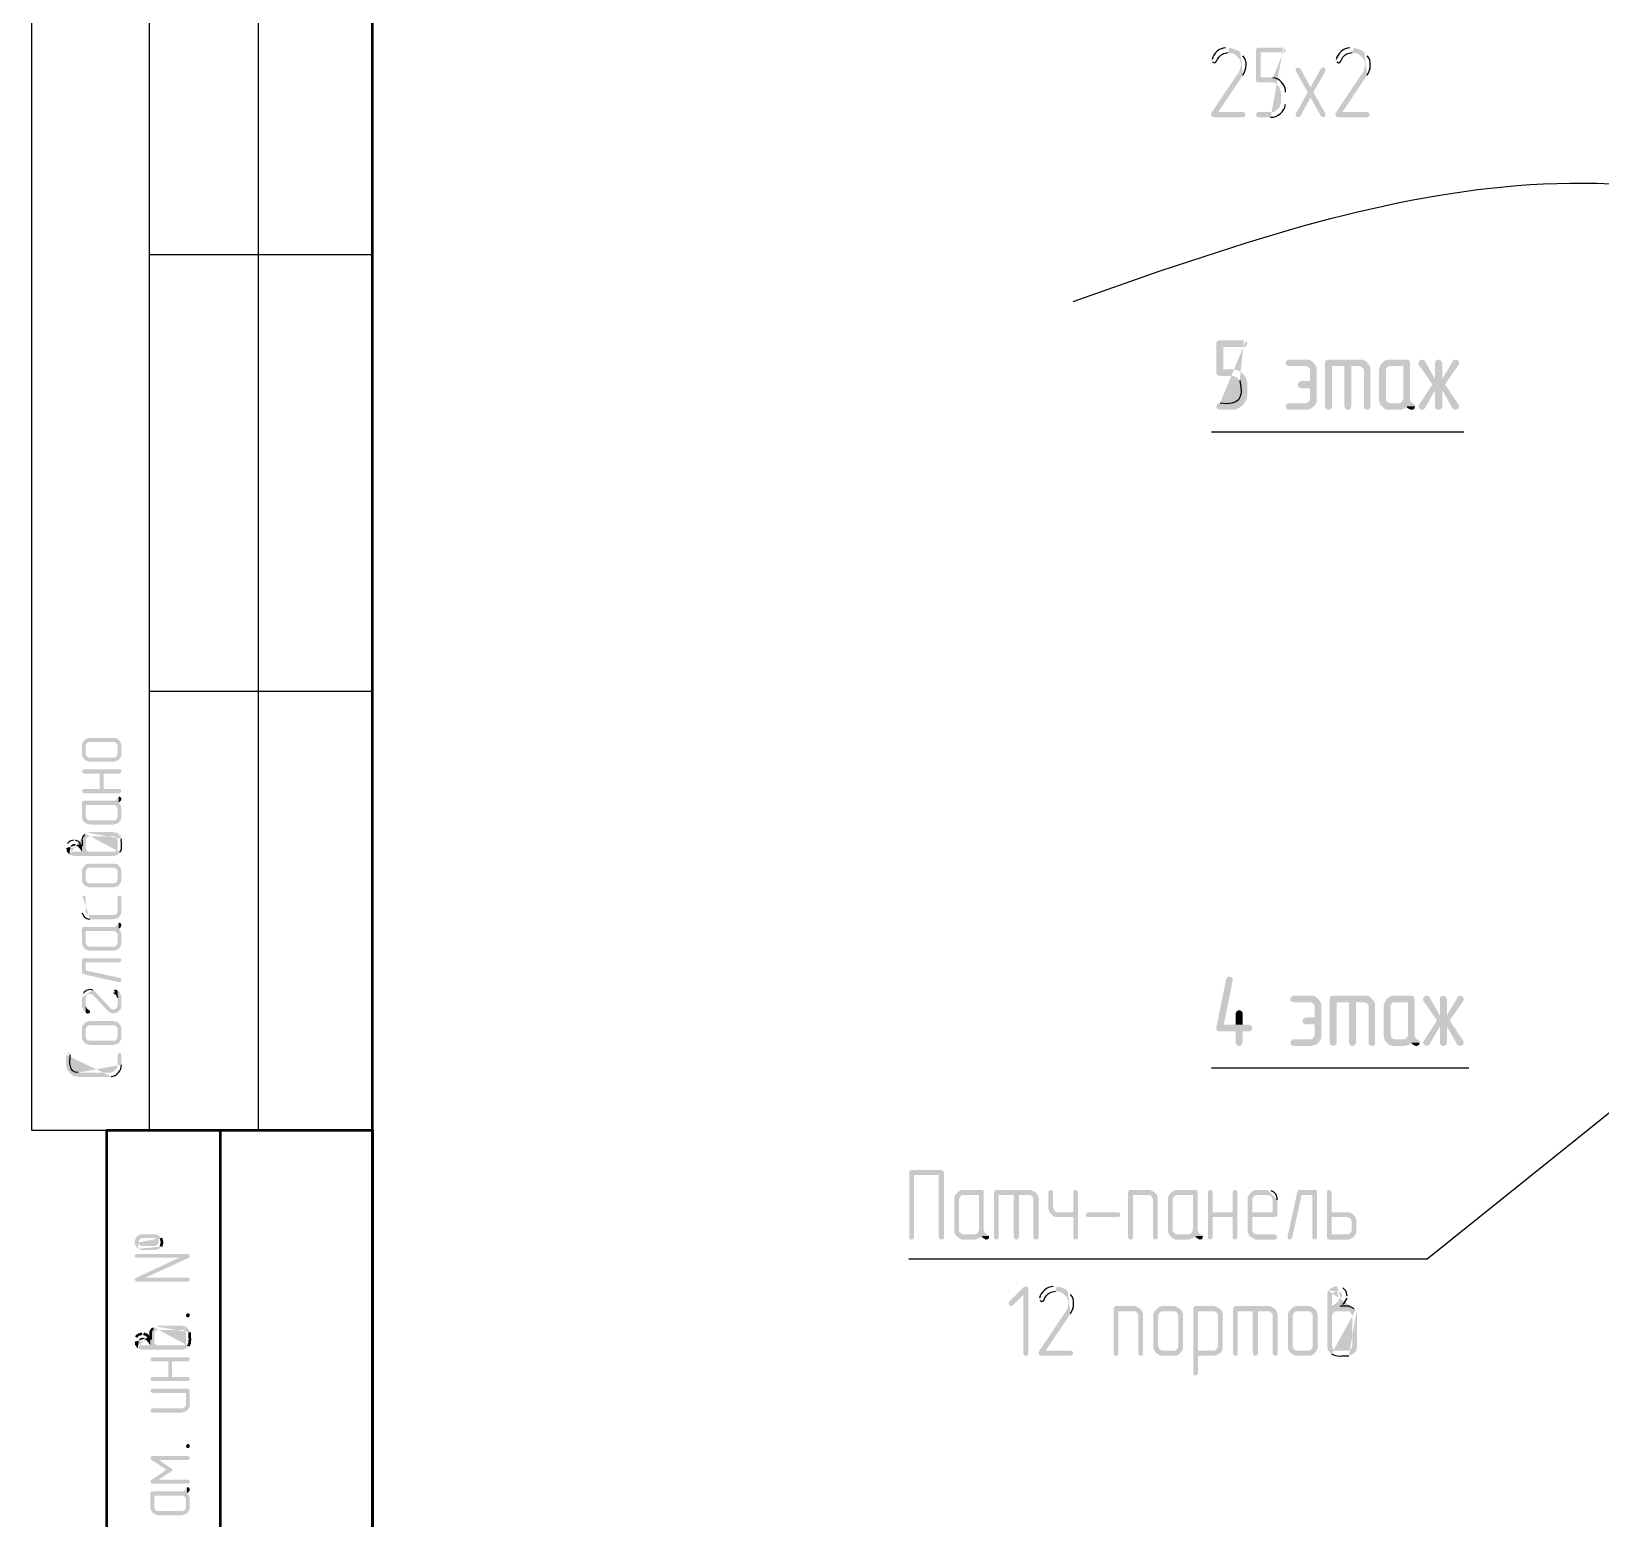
# Model space of a CAD drawing. Header units: millimetres. Extents: x -211 to 10565, y -2293 to 2244.
# Drawn here: x 4308.1 to 4379, y -673.2 to -606 of the extents above; entities that cross this region are included whole.
import ezdxf

# ---------------------------------------------------------------- set-up
doc = ezdxf.new("R2010")
doc.units = ezdxf.units.MM
doc.layers.add('PDF _Геометрия', color=7, linetype='Continuous')
doc.layers.add('PDF _Сплошная заливка', color=7, linetype='Continuous')

msp = doc.modelspace()

# ---------------------------------------------------------------- hatches: boundary and pattern name
at = {"layer": 'PDF _Сплошная заливка', "transparency": 33554559}
h = msp.add_hatch(color=256, dxfattribs=at)
h.paths.add_polyline_path([(4362.717, -606.982), (4362.167, -606.982), (4362.209, -607.003), (4362.294, -607.003), (4362.379, -607.024), (4362.421, -607.045), (4362.506, -607.088), (4362.696, -607.278), (4362.759, -607.532), (4362.696, -607.786), (4362.654, -607.871), (4361.405, -609.733), (4361.405, -609.775), (4361.426, -609.86), (4361.511, -609.902), (4362.865, -609.902), (4362.929, -609.86), (4362.971, -609.796), (4362.929, -609.712), (4362.844, -609.669), (4361.723, -609.669), (4362.844, -607.998)], flags=0)
h.paths.add_polyline_path([(4362.844, -607.13), (4362.781, -607.045)], flags=0)
h = msp.add_hatch(color=256, dxfattribs=at)
h.paths.add_polyline_path([(4362.146, -606.77), (4362.061, -606.77)], flags=0)
h.paths.add_polyline_path([(4361.448, -607.299), (4361.426, -607.342), (4361.469, -607.405)], flags=0)
h.paths.add_polyline_path([(4362.167, -606.982), (4362.717, -606.982), (4362.654, -606.918), (4362.484, -606.834), (4362.23, -606.77)], flags=0)
h = msp.add_hatch(color=256, dxfattribs=at)
h.paths.add_polyline_path([(4364.664, -606.77), (4363.521, -606.77), (4363.458, -606.791), (4363.437, -606.876), (4363.437, -608.251), (4363.458, -608.315), (4363.542, -608.336), (4364.198, -608.336), (4364.283, -608.357), (4364.346, -608.4), (4364.473, -608.527), (4364.516, -608.611), (4364.558, -608.78), (4364.558, -609.225), (4364.516, -609.394), (4364.473, -609.479), (4364.41, -609.542), (4364.346, -609.606), (4364.283, -609.648), (4364.198, -609.669), (4363.521, -609.669), (4363.458, -609.712), (4363.437, -609.796), (4363.458, -609.881), (4363.542, -609.902), (4364.093, -609.902)], flags=0)
h.paths.add_polyline_path([(4364.77, -609.331), (4364.77, -608.78)], flags=0)
h.paths.add_polyline_path([(4364.198, -608.125), (4364.093, -608.103), (4363.648, -608.103), (4363.648, -606.982), (4364.664, -606.982), (4364.749, -606.961), (4364.77, -606.876), (4364.727, -606.791)], flags=0)
h = msp.add_hatch(color=256, dxfattribs=at)
h.paths.add_polyline_path([(4368.325, -606.982), (4367.774, -606.982), (4367.817, -607.003), (4367.901, -607.003), (4367.986, -607.024), (4368.113, -607.088), (4368.177, -607.151), (4368.24, -607.215), (4368.303, -607.278), (4368.367, -607.532), (4368.303, -607.786), (4368.261, -607.871), (4367.013, -609.733), (4367.013, -609.775), (4367.034, -609.86), (4367.118, -609.902), (4368.473, -609.902), (4368.536, -609.86), (4368.579, -609.796), (4368.536, -609.712), (4368.452, -609.669), (4367.33, -609.669), (4368.452, -607.998)], flags=0)
h.paths.add_polyline_path([(4368.452, -607.13), (4368.388, -607.045)], flags=0)
h = msp.add_hatch(color=256, dxfattribs=at)
h.paths.add_polyline_path([(4367.753, -606.77), (4367.669, -606.77)], flags=0)
h.paths.add_polyline_path([(4367.055, -607.299), (4367.034, -607.342), (4367.076, -607.405)], flags=0)
h.paths.add_polyline_path([(4367.774, -606.982), (4368.325, -606.982), (4368.261, -606.918), (4368.092, -606.834), (4368.007, -606.813), (4367.838, -606.77)], flags=0)
for points in [[(4365.341, -607.659), (4365.256, -607.68), (4365.214, -607.765), (4365.235, -607.828), (4365.764, -608.78), (4365.891, -609.013), (4366.357, -609.839), (4366.378, -609.86), (4366.463, -609.902), (4366.547, -609.881), (4366.568, -609.796), (4366.568, -609.733), (4366.018, -608.78), (4365.891, -608.548), (4365.447, -607.722), (4365.426, -607.68)], [(4366.463, -607.659), (4366.399, -607.68), (4366.357, -607.722), (4365.891, -608.548), (4366.018, -608.78), (4366.568, -607.828), (4366.568, -607.765), (4366.547, -607.68)], [(4365.764, -608.78), (4365.235, -609.733), (4365.214, -609.796), (4365.256, -609.881), (4365.341, -609.902), (4365.405, -609.881), (4365.447, -609.839), (4365.891, -609.013)], [(4365.701, -620.842), (4364.875, -620.842), (4364.812, -620.905), (4364.77, -620.99), (4364.77, -621.032), (4364.812, -621.096), (4364.833, -621.117), (4364.939, -621.138), (4365.701, -621.138), (4365.743, -621.159), (4365.807, -621.202), (4365.849, -621.244), (4365.87, -621.329), (4365.87, -621.815), (4365.468, -621.815), (4365.426, -621.836), (4365.362, -621.879), (4365.341, -621.9), (4365.32, -621.963), (4365.32, -622.006), (4365.362, -622.09), (4365.383, -622.112), (4365.468, -622.133), (4365.87, -622.133), (4365.87, -622.619), (4365.849, -622.683), (4365.807, -622.746), (4365.785, -622.768), (4365.701, -622.81), (4364.875, -622.81), (4364.812, -622.852), (4364.812, -622.873), (4364.77, -622.958), (4364.77, -622.979), (4364.812, -623.064), (4364.833, -623.085), (4364.939, -623.106), (4365.722, -623.106), (4365.891, -623.064), (4365.955, -623.021), (4366.039, -622.958), (4366.06, -622.958), (4366.103, -622.873), (4366.145, -622.81), (4366.166, -622.725), (4366.166, -621.202), (4366.124, -621.117), (4366.039, -620.99), (4366.018, -620.969), (4365.934, -620.905), (4365.87, -620.863), (4365.785, -620.842)], [(4368.113, -620.842), (4366.695, -620.842), (4366.611, -620.863), (4366.568, -620.905), (4366.547, -620.99), (4366.547, -622.958), (4366.611, -623.085), (4366.632, -623.085), (4366.716, -623.106), (4366.738, -623.106), (4366.822, -623.064), (4366.843, -623.043), (4366.865, -622.958), (4366.865, -621.138), (4368.113, -621.138), (4368.557, -621.117), (4368.515, -621.054), (4368.452, -620.99), (4368.452, -620.969), (4368.367, -620.905), (4368.303, -620.863), (4368.219, -620.842)], [(4367.732, -621.138), (4367.415, -621.138), (4367.415, -622.958), (4367.478, -623.085), (4367.499, -623.085), (4367.584, -623.106), (4367.605, -623.106), (4367.69, -623.064), (4367.711, -623.043), (4367.732, -622.958)], [(4368.557, -621.117), (4368.113, -621.138), (4368.177, -621.159), (4368.24, -621.202), (4368.282, -621.244), (4368.303, -621.329), (4368.303, -623), (4368.346, -623.085), (4368.367, -623.085), (4368.452, -623.106), (4368.494, -623.106), (4368.557, -623.064), (4368.579, -623.043), (4368.6, -622.958), (4368.6, -621.202)], [(4369.065, -621.075), (4369.023, -621.159), (4368.981, -621.329), (4368.981, -622.662), (4369.023, -622.831), (4369.065, -622.894), (4369.129, -622.958), (4369.15, -622.979), (4369.213, -623.043), (4369.298, -623.085), (4369.383, -623.106), (4369.933, -623.106), (4370.102, -623.064), (4370.166, -623.021), (4370.229, -622.958), (4370.61, -622.958), (4370.61, -622.937), (4370.568, -622.852), (4370.504, -622.81), (4369.467, -622.81), (4369.425, -622.789), (4369.34, -622.746), (4369.319, -622.704), (4369.298, -622.619), (4369.298, -621.265), (4369.34, -621.202), (4369.383, -621.159), (4369.467, -621.138), (4370.081, -621.138)], [(4370.229, -620.842), (4369.425, -620.842), (4369.34, -620.863), (4369.256, -620.884), (4369.192, -620.927), (4369.129, -620.99), (4369.108, -620.99), (4369.065, -621.075), (4370.081, -621.138), (4370.081, -622.619), (4370.06, -622.683), (4370.017, -622.746), (4369.996, -622.768), (4369.912, -622.81), (4369.467, -622.81), (4370.504, -622.81), (4370.483, -622.81), (4370.42, -622.746), (4370.398, -622.704), (4370.377, -622.619), (4370.377, -620.99), (4370.356, -620.905), (4370.314, -620.863)], [(4370.927, -620.842), (4370.885, -620.842), (4370.8, -620.905), (4370.758, -620.99), (4370.758, -621.032), (4370.779, -621.075), (4371.393, -621.963), (4371.837, -621.731), (4371.52, -621.731), (4371.054, -620.905), (4371.012, -620.863)], [(4372.43, -620.842), (4372.345, -620.863), (4372.324, -620.905), (4371.837, -621.731), (4371.393, -621.963), (4370.8, -622.873), (4370.758, -622.937), (4370.779, -622.979), (4370.822, -623.064), (4370.843, -623.085), (4370.927, -623.106), (4370.991, -623.085), (4371.054, -623.043), (4371.52, -622.217), (4371.837, -622.217), (4371.964, -621.963), (4372.578, -621.075), (4372.599, -620.99), (4372.599, -620.948), (4372.536, -620.884), (4372.514, -620.863)], [(4371.668, -620.842), (4371.647, -620.842), (4371.562, -620.884), (4371.541, -620.905), (4371.52, -620.99), (4371.52, -621.731), (4371.837, -621.731), (4371.837, -620.99), (4371.816, -620.948), (4371.774, -620.884), (4371.753, -620.863)], [(4371.964, -621.963), (4371.837, -622.217), (4372.303, -623.043), (4372.366, -623.085), (4372.43, -623.106), (4372.472, -623.106), (4372.536, -623.064), (4372.578, -623.043), (4372.599, -622.958), (4372.599, -622.916), (4372.578, -622.873)], [(4371.837, -622.217), (4371.52, -622.217), (4371.52, -623), (4371.583, -623.085), (4371.668, -623.106), (4371.71, -623.106), (4371.795, -623.064), (4371.816, -623.043), (4371.837, -622.958)], [(4370.61, -622.958), (4370.229, -622.958), (4370.229, -622.979), (4370.293, -623.043), (4370.42, -623.106), (4370.504, -623.106), (4370.568, -623.064), (4370.589, -623.043)], [(4310.43, -638.278), (4310.43, -638.701), (4310.451, -638.765), (4310.536, -638.892), (4310.599, -638.934), (4310.599, -638.278), (4310.62, -638.215), (4310.662, -638.151), (4310.726, -638.109), (4311.911, -638.109), (4311.974, -638.151), (4312.017, -638.215), (4312.038, -638.278), (4312.038, -638.638), (4312.059, -638.934), (4312.101, -638.892), (4312.144, -638.828), (4312.186, -638.765), (4312.207, -638.701), (4312.207, -638.215), (4312.186, -638.151), (4312.144, -638.088), (4312.101, -638.024), (4312.059, -637.982), (4311.996, -637.94), (4311.932, -637.94), (4311.847, -637.918), (4310.789, -637.918), (4310.705, -637.94), (4310.641, -637.94), (4310.578, -637.982), (4310.536, -638.024), (4310.493, -638.088), (4310.451, -638.13), (4310.43, -638.215)], [(4310.599, -638.934), (4310.641, -638.955), (4310.726, -638.976), (4310.789, -638.998), (4311.847, -638.998), (4311.911, -638.976), (4311.996, -638.955), (4312.059, -638.934), (4312.038, -638.638), (4312.017, -638.701), (4311.974, -638.765), (4311.911, -638.807), (4310.726, -638.807), (4310.662, -638.765), (4310.62, -638.701), (4310.599, -638.638), (4310.599, -638.278)], [(4310.43, -639.421), (4310.451, -639.484), (4310.514, -639.527), (4311.234, -639.527), (4311.234, -640.225), (4311.403, -639.527), (4312.123, -639.527), (4312.186, -639.484), (4312.207, -639.421), (4312.186, -639.357), (4312.123, -639.336), (4310.514, -639.336), (4310.451, -639.378)], [(4310.43, -640.31), (4310.451, -640.373), (4310.514, -640.415), (4312.123, -640.415), (4312.186, -640.373), (4312.207, -640.31), (4312.186, -640.246), (4312.123, -640.225), (4311.403, -640.225), (4311.403, -639.527), (4311.234, -640.225), (4310.514, -640.225), (4310.451, -640.267)], [(4310.43, -640.839), (4310.43, -641.537), (4310.451, -641.6), (4310.536, -641.727), (4310.599, -641.77), (4310.599, -640.944), (4311.911, -640.944), (4311.974, -640.987), (4312.017, -641.05), (4312.038, -641.114), (4312.038, -641.473), (4312.038, -640.627), (4312.017, -640.669), (4311.953, -640.733), (4311.911, -640.754), (4310.493, -640.754), (4310.451, -640.775)], [(4310.599, -641.77), (4310.641, -641.791), (4310.726, -641.812), (4310.789, -641.833), (4311.847, -641.833), (4311.911, -641.812), (4311.996, -641.791), (4312.059, -641.77), (4312.101, -641.727), (4312.144, -641.664), (4312.186, -641.6), (4312.207, -641.537), (4312.207, -641.029), (4312.165, -640.966), (4312.144, -640.902), (4312.08, -640.839), (4312.08, -640.585), (4312.038, -640.627), (4312.038, -641.473), (4312.017, -641.537), (4311.974, -641.6), (4311.911, -641.643), (4310.726, -641.643), (4310.662, -641.6), (4310.62, -641.537), (4310.599, -641.473), (4310.599, -640.944)], [(4312.08, -640.585), (4312.08, -640.839), (4312.123, -640.817), (4312.165, -640.775), (4312.186, -640.754), (4312.207, -640.69), (4312.207, -640.669), (4312.186, -640.606), (4312.123, -640.563)], [(4310.43, -643.949), (4310.43, -644.372), (4310.451, -644.436), (4310.536, -644.563), (4310.599, -644.605), (4310.599, -643.949), (4310.62, -643.886), (4310.662, -643.822), (4310.726, -643.78), (4311.911, -643.78), (4311.974, -643.822), (4312.017, -643.886), (4312.038, -643.949), (4312.038, -644.309), (4312.059, -644.605), (4312.101, -644.563), (4312.144, -644.499), (4312.186, -644.436), (4312.207, -644.372), (4312.207, -643.886), (4312.186, -643.822), (4312.144, -643.759), (4312.101, -643.695), (4312.059, -643.653), (4311.996, -643.611), (4311.932, -643.611), (4311.847, -643.589), (4310.789, -643.589), (4310.705, -643.611), (4310.641, -643.611), (4310.578, -643.653), (4310.536, -643.695), (4310.493, -643.759), (4310.451, -643.801), (4310.43, -643.886)], [(4310.599, -644.605), (4310.641, -644.626), (4310.726, -644.647), (4310.789, -644.669), (4311.847, -644.669), (4311.911, -644.647), (4311.996, -644.626), (4312.059, -644.605), (4312.038, -644.309), (4312.017, -644.372), (4311.974, -644.436), (4311.911, -644.478), (4310.726, -644.478), (4310.662, -644.436), (4310.62, -644.372), (4310.599, -644.309), (4310.599, -643.949)], [(4310.43, -646.531), (4310.43, -647.229), (4310.451, -647.292), (4310.536, -647.419), (4310.599, -647.462), (4310.599, -646.636), (4311.911, -646.636), (4311.974, -646.679), (4312.017, -646.742), (4312.038, -646.806), (4312.038, -647.166), (4312.038, -646.319), (4312.017, -646.361), (4311.953, -646.425), (4311.911, -646.446), (4310.493, -646.446), (4310.451, -646.467)], [(4310.599, -647.462), (4310.641, -647.483), (4310.726, -647.504), (4310.789, -647.525), (4311.847, -647.525), (4311.911, -647.504), (4311.996, -647.483), (4312.059, -647.462), (4312.101, -647.419), (4312.144, -647.356), (4312.186, -647.292), (4312.207, -647.229), (4312.207, -646.721), (4312.165, -646.658), (4312.144, -646.594), (4312.08, -646.531), (4312.08, -646.277), (4312.038, -646.319), (4312.038, -647.166), (4312.017, -647.229), (4311.974, -647.292), (4311.911, -647.335), (4310.726, -647.335), (4310.662, -647.292), (4310.62, -647.229), (4310.599, -647.166), (4310.599, -646.636)], [(4312.08, -646.277), (4312.08, -646.531), (4312.123, -646.51), (4312.165, -646.467), (4312.186, -646.446), (4312.207, -646.383), (4312.207, -646.361), (4312.186, -646.298), (4312.123, -646.256)], [(4310.43, -647.948), (4310.43, -648.499), (4310.451, -648.541), (4310.493, -648.583), (4312.101, -648.943), (4312.123, -648.943), (4312.186, -648.901), (4312.207, -648.837), (4312.186, -648.795), (4312.144, -648.753), (4310.599, -648.414), (4310.599, -648.054), (4310.514, -647.864), (4310.493, -647.864), (4310.451, -647.885)], [(4310.514, -647.864), (4310.599, -648.054), (4312.123, -648.054), (4312.186, -648.012), (4312.207, -647.948), (4312.186, -647.885), (4312.123, -647.864)], [(4362.23, -648.689), (4362.146, -648.71), (4362.125, -648.731), (4362.082, -648.816), (4361.638, -650.996), (4361.638, -651.059), (4361.68, -651.123), (4361.723, -651.144), (4361.807, -651.165), (4362.506, -651.165), (4362.506, -651.673), (4362.527, -651.715), (4362.569, -651.8), (4362.59, -651.8), (4362.675, -651.821), (4362.696, -651.821), (4362.781, -651.778), (4362.802, -651.757), (4362.823, -651.673), (4362.823, -651.165), (4363.14, -651.165), (4363.225, -651.123), (4363.246, -651.101), (4363.267, -651.017), (4363.267, -650.996), (4363.225, -650.911), (4363.183, -650.89), (4363.098, -650.869), (4361.977, -650.869), (4362.379, -648.858), (4362.379, -648.795), (4362.336, -648.731), (4362.315, -648.71)], [(4310.599, -650.318), (4310.662, -650.361), (4310.705, -650.361), (4310.768, -650.34), (4310.789, -650.276), (4310.789, -650.234), (4310.726, -650.191), (4310.684, -650.17), (4310.641, -650.107), (4310.62, -650.064), (4310.599, -650.001), (4310.599, -649.641)], [(4365.912, -649.557), (4365.087, -649.557), (4365.024, -649.62), (4364.981, -649.705), (4364.981, -649.747), (4365.024, -649.811), (4365.045, -649.832), (4365.151, -649.853), (4365.912, -649.853), (4365.955, -649.874), (4366.018, -649.916), (4366.06, -649.959), (4366.082, -650.043), (4366.082, -650.53), (4365.68, -650.53), (4365.637, -650.551), (4365.574, -650.593), (4365.553, -650.615), (4365.531, -650.678), (4365.531, -650.72), (4365.574, -650.805), (4365.595, -650.826), (4365.68, -650.847), (4366.082, -650.847), (4366.082, -651.334), (4366.06, -651.398), (4366.018, -651.461), (4365.997, -651.482), (4365.912, -651.525), (4365.087, -651.525), (4365.024, -651.567), (4365.024, -651.588), (4364.981, -651.673), (4364.981, -651.694), (4365.024, -651.778), (4365.045, -651.8), (4365.151, -651.821), (4365.934, -651.821), (4366.018, -651.8), (4366.103, -651.778), (4366.166, -651.736), (4366.251, -651.673), (4366.272, -651.673), (4366.314, -651.588), (4366.357, -651.525), (4366.378, -651.44), (4366.378, -649.916), (4366.336, -649.832), (4366.251, -649.705), (4366.23, -649.684), (4366.145, -649.62), (4366.082, -649.578), (4365.997, -649.557)], [(4368.325, -649.557), (4366.907, -649.557), (4366.822, -649.578), (4366.78, -649.62), (4366.759, -649.705), (4366.759, -651.673), (4366.822, -651.8), (4366.843, -651.8), (4366.928, -651.821), (4366.949, -651.821), (4367.034, -651.778), (4367.055, -651.757), (4367.076, -651.673), (4367.076, -649.853), (4368.325, -649.853), (4368.769, -649.832), (4368.727, -649.768), (4368.663, -649.705), (4368.663, -649.684), (4368.579, -649.62), (4368.515, -649.578), (4368.43, -649.557)], [(4370.441, -649.557), (4369.637, -649.557), (4369.552, -649.578), (4369.467, -649.599), (4369.404, -649.641), (4369.34, -649.705), (4369.319, -649.705), (4369.277, -649.789), (4370.293, -649.853), (4370.293, -651.334), (4370.271, -651.398), (4370.229, -651.461), (4370.208, -651.482), (4370.123, -651.525), (4369.679, -651.525), (4370.716, -651.525), (4370.695, -651.525), (4370.631, -651.461), (4370.61, -651.419), (4370.589, -651.334), (4370.589, -649.705), (4370.568, -649.62), (4370.525, -649.578)], [(4371.139, -649.557), (4371.097, -649.557), (4371.012, -649.62), (4370.97, -649.705), (4370.97, -649.747), (4370.991, -649.789), (4371.605, -650.678), (4372.049, -650.445), (4371.731, -650.445), (4371.266, -649.62), (4371.224, -649.578)], [(4372.641, -649.557), (4372.557, -649.578), (4372.536, -649.62), (4372.049, -650.445), (4371.605, -650.678), (4371.012, -651.588), (4370.97, -651.652), (4371.033, -651.778), (4371.054, -651.8), (4371.139, -651.821), (4371.202, -651.8), (4371.266, -651.757), (4371.731, -650.932), (4372.049, -650.932), (4372.176, -650.678), (4372.789, -649.789), (4372.811, -649.705), (4372.811, -649.662), (4372.726, -649.578)], [(4371.88, -649.557), (4371.858, -649.557), (4371.774, -649.599), (4371.753, -649.62), (4371.731, -649.705), (4371.731, -650.445), (4372.049, -650.445), (4372.049, -649.705), (4372.028, -649.662), (4371.985, -649.599), (4371.964, -649.578)], [(4362.675, -650.213), (4362.632, -650.213), (4362.569, -650.255), (4362.548, -650.276), (4362.506, -650.361), (4362.506, -650.869), (4361.977, -650.869), (4362.823, -650.869), (4362.823, -650.318), (4362.781, -650.255), (4362.759, -650.234)], [(4367.944, -649.853), (4367.626, -649.853), (4367.626, -651.673), (4367.648, -651.715), (4367.69, -651.8), (4367.711, -651.8), (4367.796, -651.821), (4367.817, -651.821), (4367.901, -651.778), (4367.923, -651.757), (4367.944, -651.673)], [(4368.769, -649.832), (4368.325, -649.853), (4368.388, -649.874), (4368.452, -649.916), (4368.494, -649.959), (4368.515, -650.043), (4368.515, -651.715), (4368.557, -651.8), (4368.579, -651.8), (4368.663, -651.821), (4368.706, -651.821), (4368.769, -651.778), (4368.79, -651.757), (4368.811, -651.673), (4368.811, -649.916)], [(4369.277, -649.789), (4369.235, -649.874), (4369.192, -650.043), (4369.192, -651.376), (4369.213, -651.461), (4369.235, -651.546), (4369.277, -651.609), (4369.34, -651.673), (4369.362, -651.694), (4369.425, -651.757), (4369.51, -651.8), (4369.594, -651.821), (4370.144, -651.821), (4370.314, -651.778), (4370.377, -651.736), (4370.441, -651.673), (4370.822, -651.673), (4370.822, -651.652), (4370.779, -651.567), (4370.716, -651.525), (4369.679, -651.525), (4369.637, -651.503), (4369.552, -651.461), (4369.531, -651.419), (4369.51, -651.334), (4369.51, -649.98), (4369.552, -649.916), (4369.594, -649.874), (4369.679, -649.853), (4370.293, -649.853)], [(4310.43, -651.059), (4310.43, -651.482), (4310.451, -651.546), (4310.536, -651.673), (4310.599, -651.715), (4310.599, -651.059), (4310.62, -650.996), (4310.662, -650.932), (4310.726, -650.89), (4311.911, -650.89), (4311.974, -650.932), (4312.017, -650.996), (4312.038, -651.059), (4312.038, -651.419), (4312.059, -651.715), (4312.101, -651.673), (4312.144, -651.609), (4312.186, -651.546), (4312.207, -651.482), (4312.207, -650.996), (4312.186, -650.932), (4312.144, -650.869), (4312.101, -650.805), (4312.059, -650.763), (4311.996, -650.72), (4311.932, -650.72), (4311.847, -650.699), (4310.789, -650.699), (4310.705, -650.72), (4310.641, -650.72), (4310.578, -650.763), (4310.536, -650.805), (4310.493, -650.869), (4310.451, -650.911), (4310.43, -650.996)], [(4310.599, -651.715), (4310.641, -651.736), (4310.726, -651.757), (4310.789, -651.778), (4311.847, -651.778), (4311.911, -651.757), (4311.996, -651.736), (4312.059, -651.715), (4312.038, -651.419), (4312.017, -651.482), (4311.974, -651.546), (4311.911, -651.588), (4310.726, -651.588), (4310.662, -651.546), (4310.62, -651.482), (4310.599, -651.419), (4310.599, -651.059)], [(4372.049, -650.932), (4371.731, -650.932), (4371.731, -651.715), (4371.795, -651.8), (4371.88, -651.821), (4371.922, -651.821), (4372.007, -651.778), (4372.028, -651.757), (4372.049, -651.673)], [(4372.176, -650.678), (4372.049, -650.932), (4372.514, -651.757), (4372.578, -651.8), (4372.641, -651.821), (4372.684, -651.821), (4372.747, -651.778), (4372.789, -651.757), (4372.811, -651.673), (4372.811, -651.63), (4372.789, -651.588)], [(4370.822, -651.673), (4370.441, -651.673), (4370.441, -651.694), (4370.504, -651.757), (4370.631, -651.821), (4370.716, -651.821), (4370.779, -651.778), (4370.8, -651.757)], [(4349.238, -657.428), (4347.863, -657.428), (4347.799, -657.449), (4347.778, -657.534), (4347.778, -660.454), (4347.799, -660.539), (4347.884, -660.56), (4347.968, -660.539), (4347.989, -660.454), (4347.989, -657.64), (4349.111, -657.64), (4349.344, -657.534), (4349.344, -657.513), (4349.301, -657.449)], [(4349.344, -657.534), (4349.111, -657.64), (4349.111, -660.454), (4349.153, -660.539), (4349.238, -660.56), (4349.301, -660.539), (4349.323, -660.539), (4349.344, -660.454)], [(4349.873, -658.529), (4349.83, -658.592), (4349.809, -658.677), (4349.809, -660.2), (4349.83, -660.285), (4349.873, -660.37), (4349.936, -660.433), (4350.063, -660.518), (4350.148, -660.56), (4350.719, -660.56), (4350.888, -660.518), (4350.973, -660.475), (4351.037, -660.412), (4351.375, -660.391), (4351.29, -660.348), (4350.254, -660.327), (4350.169, -660.327), (4350.084, -660.264), (4350.042, -660.2), (4350.021, -660.116), (4350.021, -658.761), (4350.042, -658.677), (4350.084, -658.613), (4350.169, -658.55), (4350.931, -658.55)], [(4351.037, -658.317), (4350.148, -658.317), (4350.063, -658.359), (4350, -658.402), (4349.936, -658.465), (4349.873, -658.529), (4350.931, -658.55), (4350.931, -660.116), (4350.91, -660.2), (4350.867, -660.264), (4350.783, -660.327), (4350.254, -660.327), (4351.29, -660.348), (4351.185, -660.243), (4351.164, -660.2), (4351.142, -660.116), (4351.142, -658.402), (4351.121, -658.338)], [(4353.174, -658.317), (4351.693, -658.317), (4351.629, -658.359), (4351.608, -658.423), (4351.608, -660.454), (4351.629, -660.539), (4351.714, -660.56), (4351.798, -660.539), (4351.82, -660.454), (4351.82, -658.55), (4353.174, -658.55), (4353.555, -658.507), (4353.491, -658.444), (4353.428, -658.402), (4353.258, -658.317)], [(4352.729, -658.55), (4352.497, -658.55), (4352.497, -660.454), (4352.539, -660.539), (4352.602, -660.56), (4352.687, -660.539), (4352.729, -660.454)], [(4353.555, -658.507), (4353.174, -658.55), (4353.258, -658.55), (4353.322, -658.613), (4353.385, -658.677), (4353.385, -660.454), (4353.428, -660.539), (4353.512, -660.56), (4353.576, -660.539), (4353.597, -660.539), (4353.618, -660.454), (4353.618, -658.677), (4353.576, -658.592)], [(4354.168, -658.317), (4354.084, -658.359), (4354.063, -658.423), (4354.063, -659.185), (4354.084, -659.269), (4354.126, -659.354), (4354.507, -659.333), (4354.422, -659.312), (4354.338, -659.269), (4354.295, -659.185), (4354.274, -659.1), (4354.274, -658.423), (4354.232, -658.338)], [(4355.29, -658.317), (4355.205, -658.359), (4355.184, -658.423), (4355.184, -659.333), (4354.507, -659.333), (4354.126, -659.354), (4354.253, -659.481), (4354.316, -659.523), (4354.401, -659.544), (4355.184, -659.544), (4355.184, -660.454), (4355.205, -660.539), (4355.29, -660.56), (4355.374, -660.539), (4355.396, -660.454), (4355.396, -658.423), (4355.353, -658.338)], [(4358.549, -658.317), (4357.744, -658.317), (4357.681, -658.359), (4357.66, -658.423), (4357.66, -660.454), (4357.681, -660.539), (4357.766, -660.56), (4357.85, -660.539), (4357.871, -660.454), (4357.871, -658.55), (4358.549, -658.55), (4358.929, -658.507), (4358.866, -658.444), (4358.802, -658.402), (4358.718, -658.359), (4358.633, -658.317)], [(4358.929, -658.507), (4358.549, -658.55), (4358.633, -658.55), (4358.718, -658.613), (4358.76, -658.677), (4358.781, -658.761), (4358.781, -660.454), (4358.802, -660.539), (4358.887, -660.56), (4358.972, -660.539), (4358.993, -660.454), (4358.993, -658.677), (4358.972, -658.592)], [(4359.522, -658.529), (4359.48, -658.592), (4359.458, -658.677), (4359.458, -660.2), (4359.48, -660.285), (4359.522, -660.37), (4359.585, -660.433), (4359.649, -660.475), (4359.712, -660.518), (4359.797, -660.56), (4360.368, -660.56), (4360.538, -660.518), (4360.622, -660.475), (4360.686, -660.412), (4361.024, -660.391), (4360.94, -660.348), (4359.903, -660.327), (4359.818, -660.327), (4359.734, -660.264), (4359.691, -660.2), (4359.67, -660.116), (4359.67, -658.761), (4359.691, -658.677), (4359.734, -658.613), (4359.818, -658.55), (4360.58, -658.55)], [(4360.686, -658.317), (4359.797, -658.317), (4359.712, -658.359), (4359.649, -658.402), (4359.585, -658.465), (4359.522, -658.529), (4360.58, -658.55), (4360.58, -660.116), (4360.559, -660.2), (4360.516, -660.264), (4360.432, -660.327), (4359.903, -660.327), (4360.94, -660.348), (4360.834, -660.243), (4360.813, -660.2), (4360.792, -660.116), (4360.792, -658.402), (4360.77, -658.338)], [(4361.363, -658.317), (4361.278, -658.359), (4361.257, -658.423), (4361.257, -660.454), (4361.278, -660.539), (4361.363, -660.56), (4361.448, -660.539), (4361.469, -660.454), (4361.469, -659.544), (4362.379, -659.544), (4361.469, -659.333), (4361.469, -658.423), (4361.426, -658.338)], [(4362.484, -658.317), (4362.4, -658.359), (4362.379, -658.423), (4362.379, -659.333), (4361.469, -659.333), (4362.379, -659.544), (4362.379, -660.454), (4362.4, -660.539), (4362.484, -660.56), (4362.569, -660.539), (4362.59, -660.454), (4362.59, -658.423), (4362.548, -658.338)], [(4363.119, -658.529), (4363.077, -658.592), (4363.056, -658.677), (4363.056, -660.2), (4363.077, -660.285), (4363.119, -660.37), (4363.183, -660.433), (4363.246, -660.475), (4363.331, -660.518), (4363.394, -660.56), (4364.283, -660.56), (4364.368, -660.518), (4364.389, -660.454), (4364.346, -660.37), (4364.283, -660.327), (4363.415, -660.327), (4363.331, -660.264), (4363.288, -660.2), (4363.267, -660.116), (4363.267, -659.544), (4364.304, -659.544), (4364.368, -659.523), (4364.389, -659.439), (4363.267, -659.333), (4363.267, -658.761), (4363.288, -658.677), (4363.331, -658.613), (4363.415, -658.55), (4363.944, -658.55)], [(4366.082, -658.317), (4365.405, -658.317), (4365.341, -658.338), (4365.299, -658.402), (4364.854, -660.433), (4364.854, -660.454), (4364.875, -660.539), (4364.96, -660.56), (4365.024, -660.539), (4365.066, -660.475), (4365.489, -658.55), (4365.976, -658.55), (4366.187, -658.423), (4366.187, -658.402), (4366.166, -658.338)], [(4366.187, -658.423), (4365.976, -658.55), (4365.976, -660.454), (4365.997, -660.539), (4366.082, -660.56), (4366.166, -660.539), (4366.187, -660.454)], [(4366.738, -658.317), (4366.653, -658.359), (4366.632, -658.423), (4366.632, -660.475), (4366.653, -660.539), (4366.738, -660.56), (4367.605, -660.56), (4367.69, -660.518), (4367.774, -660.497), (4367.901, -660.37), (4366.843, -660.327), (4366.843, -659.544), (4367.521, -659.544), (4367.901, -659.523), (4367.774, -659.396), (4367.69, -659.354), (4367.605, -659.333), (4366.843, -659.333), (4366.843, -658.423), (4366.801, -658.338)], [(4357.194, -659.544), (4355.861, -659.544), (4355.777, -659.523), (4355.734, -659.439), (4355.777, -659.375), (4355.84, -659.333), (4357.194, -659.333), (4357.279, -659.354), (4357.3, -659.439), (4357.279, -659.523)], [(4367.901, -659.523), (4367.521, -659.544), (4367.605, -659.566), (4367.69, -659.608), (4367.732, -659.692), (4367.753, -659.777), (4367.753, -660.116), (4367.732, -660.2), (4367.69, -660.264), (4367.605, -660.327), (4366.843, -660.327), (4367.901, -660.37), (4367.944, -660.285), (4367.965, -660.2), (4367.965, -659.692), (4367.944, -659.608)], [(4312.8, -660.687), (4312.821, -660.729), (4312.821, -660.793), (4312.863, -660.856), (4312.905, -660.92), (4312.905, -660.941), (4312.948, -660.983), (4312.99, -660.687), (4312.99, -660.624), (4313.032, -660.56), (4313.096, -660.518), (4313.159, -660.497), (4313.71, -660.497), (4313.773, -660.518), (4313.837, -660.56), (4313.879, -660.687), (4313.9, -660.391), (4313.837, -660.348), (4313.773, -660.327), (4313.075, -660.327), (4313.011, -660.348), (4312.948, -660.391), (4312.905, -660.433), (4312.863, -660.475), (4312.821, -660.602)], [(4351.375, -660.391), (4351.037, -660.412), (4351.058, -660.454), (4351.121, -660.497), (4351.164, -660.518), (4351.227, -660.56), (4351.269, -660.56), (4351.354, -660.539), (4351.375, -660.454)], [(4361.024, -660.391), (4360.686, -660.412), (4360.707, -660.454), (4360.77, -660.497), (4360.813, -660.518), (4360.876, -660.56), (4360.918, -660.56), (4361.003, -660.539), (4361.024, -660.454)], [(4312.8, -661.301), (4312.842, -661.364), (4312.905, -661.385), (4314.81, -661.385), (4315.212, -661.216), (4312.884, -661.216), (4312.842, -661.237)], [(4312.8, -662.359), (4312.842, -662.422), (4312.905, -662.464), (4313.308, -662.274), (4315.254, -661.385), (4315.275, -661.343), (4315.297, -661.301), (4315.275, -661.237), (4315.212, -661.216), (4314.81, -661.385), (4312.863, -662.295), (4312.821, -662.316)], [(4312.905, -662.464), (4315.212, -662.464), (4315.275, -662.422), (4315.297, -662.359), (4315.275, -662.295), (4315.212, -662.274), (4313.308, -662.274)], [(4353.047, -662.676), (4352.962, -662.697), (4352.285, -663.374), (4352.264, -663.459), (4352.285, -663.523), (4352.37, -663.565), (4352.454, -663.523), (4352.92, -663.057), (4353.153, -662.782), (4353.11, -662.697)], [(4353.153, -662.782), (4352.92, -663.057), (4352.92, -665.702), (4352.962, -665.787), (4353.047, -665.808), (4353.11, -665.787), (4353.131, -665.787), (4353.153, -665.702)], [(4357.893, -663.565), (4357.088, -663.565), (4357.025, -663.607), (4357.004, -663.671), (4357.004, -665.702), (4357.025, -665.787), (4357.11, -665.808), (4357.194, -665.787), (4357.215, -665.702), (4357.215, -663.798), (4357.893, -663.798), (4358.273, -663.755), (4358.21, -663.692), (4358.146, -663.649), (4357.977, -663.565)], [(4358.273, -663.755), (4357.893, -663.798), (4357.977, -663.798), (4358.062, -663.861), (4358.104, -663.925), (4358.125, -664.009), (4358.125, -665.702), (4358.146, -665.787), (4358.231, -665.808), (4358.316, -665.787), (4358.337, -665.702), (4358.337, -663.925), (4358.316, -663.84)], [(4358.866, -663.776), (4358.824, -663.84), (4358.802, -663.925), (4358.802, -665.448), (4358.824, -665.533), (4358.866, -665.617), (4359.247, -665.575), (4359.162, -665.575), (4359.078, -665.512), (4359.035, -665.448), (4359.014, -665.363), (4359.014, -664.009), (4359.035, -663.925), (4359.078, -663.861), (4359.162, -663.798), (4359.691, -663.798)], [(4359.691, -663.565), (4359.141, -663.565), (4359.056, -663.607), (4358.993, -663.649), (4358.929, -663.713), (4358.866, -663.776), (4359.691, -663.798), (4359.776, -663.798), (4359.86, -663.861), (4359.903, -663.925), (4359.924, -664.009), (4359.924, -665.363), (4359.903, -665.448), (4359.86, -665.512), (4359.776, -665.575), (4359.247, -665.575), (4358.866, -665.617), (4358.929, -665.681), (4359.056, -665.766), (4359.141, -665.808), (4359.776, -665.808), (4359.86, -665.787), (4359.945, -665.744), (4360.072, -665.617), (4360.114, -665.533), (4360.136, -665.448), (4360.136, -663.925), (4360.114, -663.84), (4360.072, -663.755), (4360.009, -663.692), (4359.945, -663.649), (4359.86, -663.607), (4359.776, -663.565)], [(4361.49, -663.565), (4360.686, -663.565), (4360.622, -663.607), (4360.601, -663.671), (4360.601, -666.591), (4360.622, -666.675), (4360.707, -666.697), (4360.77, -666.675), (4360.813, -666.591), (4360.813, -665.808), (4361.574, -665.808), (4361.659, -665.766), (4361.744, -665.723), (4361.807, -665.681), (4361.871, -665.617), (4360.813, -665.575), (4360.813, -663.798), (4361.49, -663.798), (4361.871, -663.755), (4361.807, -663.692), (4361.744, -663.649), (4361.659, -663.607), (4361.574, -663.565)], [(4361.871, -663.755), (4361.49, -663.798), (4361.574, -663.798), (4361.659, -663.861), (4361.701, -663.925), (4361.723, -664.009), (4361.723, -665.363), (4361.701, -665.448), (4361.574, -665.575), (4360.813, -665.575), (4361.871, -665.617), (4361.913, -665.533), (4361.934, -665.448), (4361.934, -663.925), (4361.913, -663.84)], [(4363.966, -663.565), (4362.484, -663.565), (4362.421, -663.607), (4362.4, -663.671), (4362.4, -665.702), (4362.421, -665.787), (4362.506, -665.808), (4362.59, -665.787), (4362.611, -665.702), (4362.611, -663.798), (4363.966, -663.798), (4364.346, -663.755), (4364.283, -663.692), (4364.22, -663.649), (4364.135, -663.607), (4364.05, -663.565)], [(4363.521, -663.798), (4363.288, -663.798), (4363.288, -665.702), (4363.331, -665.787), (4363.394, -665.808), (4363.479, -665.787), (4363.521, -665.702)], [(4364.346, -663.755), (4363.966, -663.798), (4364.05, -663.798), (4364.177, -663.925), (4364.177, -665.702), (4364.22, -665.787), (4364.304, -665.808), (4364.368, -665.787), (4364.389, -665.787), (4364.41, -665.702), (4364.41, -663.925), (4364.368, -663.84)], [(4364.939, -663.776), (4364.897, -663.84), (4364.875, -663.925), (4364.875, -665.448), (4364.897, -665.533), (4364.939, -665.617), (4365.32, -665.575), (4365.235, -665.575), (4365.151, -665.512), (4365.108, -665.448), (4365.087, -665.363), (4365.087, -664.009), (4365.108, -663.925), (4365.151, -663.861), (4365.235, -663.798), (4365.764, -663.798)], [(4365.764, -663.565), (4365.214, -663.565), (4365.129, -663.607), (4365.066, -663.649), (4365.002, -663.713), (4364.939, -663.776), (4365.764, -663.798), (4365.849, -663.798), (4365.934, -663.861), (4365.976, -663.925), (4365.997, -664.009), (4365.997, -665.363), (4365.976, -665.448), (4365.934, -665.512), (4365.849, -665.575), (4365.32, -665.575), (4364.939, -665.617), (4365.002, -665.681), (4365.066, -665.723), (4365.129, -665.766), (4365.214, -665.808), (4365.849, -665.808), (4365.934, -665.787), (4366.018, -665.744), (4366.082, -665.681), (4366.145, -665.617), (4366.187, -665.533), (4366.209, -665.448), (4366.209, -663.925), (4366.187, -663.84), (4366.145, -663.755), (4366.082, -663.692), (4366.018, -663.649), (4365.934, -663.607), (4365.849, -663.565)], [(4315.127, -663.967), (4315.148, -663.925), (4315.212, -663.882), (4315.275, -663.903), (4315.297, -663.967), (4315.275, -664.03), (4315.275, -664.052), (4315.212, -664.073), (4315.148, -664.052), (4315.127, -663.988)], [(4313.519, -665.956), (4313.54, -666.019), (4313.604, -666.062), (4314.323, -666.062), (4314.323, -666.76), (4314.493, -666.062), (4315.212, -666.062), (4315.275, -666.019), (4315.297, -665.956), (4315.275, -665.892), (4315.212, -665.871), (4313.604, -665.871), (4313.54, -665.914)], [(4313.519, -666.845), (4313.54, -666.908), (4313.604, -666.951), (4315.212, -666.951), (4315.275, -666.908), (4315.297, -666.845), (4315.275, -666.781), (4315.212, -666.76), (4314.493, -666.76), (4314.493, -666.062), (4314.323, -666.76), (4313.604, -666.76), (4313.54, -666.802)], [(4313.519, -667.374), (4313.54, -667.437), (4313.604, -667.48), (4315.127, -667.48), (4315.127, -668.009), (4315.148, -668.305), (4315.191, -668.262), (4315.233, -668.199), (4315.275, -668.135), (4315.297, -668.072), (4315.297, -667.374), (4315.275, -667.31), (4315.212, -667.289), (4313.604, -667.289), (4313.54, -667.331)], [(4313.519, -668.262), (4313.54, -668.326), (4313.604, -668.368), (4314.937, -668.368), (4315, -668.347), (4315.085, -668.326), (4315.148, -668.305), (4315.127, -668.009), (4315.106, -668.072), (4315.064, -668.135), (4315, -668.178), (4313.604, -668.178), (4313.54, -668.22)], [(4315.127, -669.871), (4315.148, -669.828), (4315.212, -669.786), (4315.275, -669.807), (4315.297, -669.871), (4315.275, -669.934), (4315.275, -669.955), (4315.212, -669.976), (4315.148, -669.955), (4315.127, -669.892)], [(4313.519, -670.421), (4313.519, -670.442), (4313.561, -670.505), (4314.239, -670.95), (4314.45, -671.034), (4314.471, -671.013), (4314.514, -670.95), (4314.514, -670.929), (4314.45, -670.886), (4313.9, -670.505), (4313.604, -670.336), (4313.54, -670.357)], [(4313.604, -670.336), (4313.9, -670.505), (4315.212, -670.505), (4315.275, -670.484), (4315.297, -670.421), (4315.275, -670.357), (4315.212, -670.336)], [(4313.519, -671.479), (4313.54, -671.542), (4313.604, -671.585), (4313.9, -671.394), (4314.45, -671.034), (4314.239, -670.95), (4313.561, -671.415), (4313.519, -671.458)], [(4313.604, -671.585), (4315.212, -671.585), (4315.275, -671.542), (4315.297, -671.479), (4315.275, -671.415), (4315.212, -671.394), (4313.9, -671.394)], [(4313.519, -672.008), (4313.519, -672.706), (4313.54, -672.77), (4313.625, -672.897), (4313.688, -672.939), (4313.688, -672.114), (4315, -672.114), (4315.064, -672.156), (4315.106, -672.219), (4315.127, -672.283), (4315.127, -672.643), (4315.127, -671.796), (4315.106, -671.839), (4315.043, -671.902), (4315, -671.923), (4313.583, -671.923), (4313.54, -671.944)], [(4313.688, -672.939), (4313.731, -672.96), (4313.815, -672.981), (4313.879, -673.002), (4314.937, -673.002), (4315, -672.981), (4315.085, -672.96), (4315.148, -672.939), (4315.191, -672.897), (4315.233, -672.833), (4315.275, -672.77), (4315.297, -672.706), (4315.297, -672.198), (4315.254, -672.135), (4315.233, -672.071), (4315.17, -672.008), (4315.17, -671.754), (4315.127, -671.796), (4315.127, -672.643), (4315.106, -672.706), (4315.064, -672.77), (4315, -672.812), (4313.815, -672.812), (4313.752, -672.77), (4313.71, -672.706), (4313.688, -672.643), (4313.688, -672.114)], [(4315.17, -671.754), (4315.17, -672.008), (4315.212, -671.987), (4315.254, -671.944), (4315.275, -671.923), (4315.297, -671.86), (4315.297, -671.839), (4315.275, -671.775), (4315.212, -671.733)]]:
    msp.add_hatch(color=256, dxfattribs=at).paths.add_polyline_path(points)
h = msp.add_hatch(color=256, dxfattribs=at)
h.paths.add_polyline_path([(4362.886, -619.974), (4361.786, -619.974), (4361.701, -619.996), (4361.659, -620.038), (4361.638, -620.122), (4361.638, -621.434), (4361.659, -621.519), (4361.723, -621.561), (4361.807, -621.583), (4362.379, -621.583), (4362.463, -621.604), (4362.548, -621.646), (4362.611, -621.688), (4362.654, -621.731), (4362.696, -621.794)], flags=0)
h.paths.add_polyline_path([(4361.807, -622.81), (4361.744, -622.81), (4361.68, -622.852), (4361.68, -622.873), (4361.638, -622.958), (4361.638, -622.979), (4361.68, -623.064), (4361.701, -623.085), (4361.807, -623.106), (4362.463, -623.106), (4362.548, -623.085), (4362.611, -623.043), (4362.696, -623.021), (4362.759, -622.958), (4362.844, -622.894), (4362.908, -622.81), (4362.95, -622.746), (4362.992, -622.662), (4363.035, -622.492), (4363.035, -621.879), (4363.013, -621.773), (4362.992, -621.71), (4362.95, -621.625), (4362.908, -621.561), (4362.844, -621.477), (4362.823, -621.477), (4362.759, -621.413), (4362.675, -621.371), (4362.611, -621.329), (4362.442, -621.286), (4361.955, -621.286), (4361.955, -620.271), (4362.929, -620.271), (4362.992, -620.228), (4363.013, -620.207), (4363.035, -620.122), (4363.035, -620.101), (4362.992, -620.017), (4362.971, -619.996)], flags=0)
h = msp.add_hatch(color=256, dxfattribs=at)
h.paths.add_polyline_path([(4309.71, -642.891), (4309.731, -642.933), (4309.731, -643.018), (4309.774, -643.082), (4309.816, -643.124), (4309.816, -643.145), (4309.858, -643.187), (4309.901, -642.891), (4309.901, -642.828), (4309.943, -642.764), (4310.007, -642.722), (4310.07, -642.701), (4310.133, -642.722), (4310.176, -642.764), (4310.197, -642.785), (4310.26, -642.828), (4310.303, -642.891), (4310.345, -642.933), (4310.43, -643.06), (4310.43, -642.785), (4310.366, -642.701)], flags=0)
h.paths.add_polyline_path([(4310.133, -642.531), (4310.049, -642.531)], flags=0)
h.paths.add_polyline_path([(4309.774, -642.679), (4309.731, -642.806)], flags=0)
h = msp.add_hatch(color=256, dxfattribs=at)
h.paths.add_polyline_path([(4309.858, -643.187), (4309.985, -643.23), (4310.07, -643.251), (4311.847, -643.251), (4311.911, -643.23), (4311.996, -643.209), (4312.038, -643.187), (4312.038, -642.891), (4312.017, -642.955), (4311.974, -643.018), (4311.911, -643.06), (4310.726, -643.06), (4310.662, -643.018), (4310.62, -642.955), (4310.599, -642.891), (4310.599, -642.531), (4310.578, -642.235), (4310.536, -642.277)], flags=0)
h.paths.add_polyline_path([(4310.43, -642.785), (4310.43, -643.06), (4309.985, -643.06), (4309.943, -643.018), (4309.901, -642.955), (4309.901, -642.891)], flags=0)
h = msp.add_hatch(color=256, dxfattribs=at)
h.paths.add_polyline_path([(4310.578, -642.235), (4310.599, -642.531), (4310.62, -642.468), (4310.662, -642.404), (4310.726, -642.362), (4311.911, -642.362), (4311.974, -642.404), (4312.017, -642.468), (4312.038, -642.531), (4312.038, -643.187), (4312.101, -643.145), (4312.144, -643.082)], flags=0)
h.paths.add_polyline_path([(4312.207, -642.468), (4312.186, -642.383), (4312.144, -642.341), (4312.101, -642.277), (4312.059, -642.235), (4311.996, -642.193), (4311.932, -642.193), (4311.847, -642.172), (4310.789, -642.172), (4310.705, -642.193), (4310.641, -642.193)], flags=0)
h = msp.add_hatch(color=256, dxfattribs=at)
h.paths.add_polyline_path([(4310.43, -645.113), (4310.43, -645.811)], flags=0)
h.paths.add_polyline_path([(4310.789, -646.107), (4311.847, -646.107), (4311.932, -646.086), (4312.059, -646.044), (4312.101, -646.002), (4312.144, -645.938), (4312.186, -645.875), (4312.207, -645.811), (4312.207, -645.113), (4312.186, -645.049), (4312.123, -645.028), (4312.059, -645.071), (4312.038, -645.113), (4312.038, -645.748), (4312.017, -645.811), (4311.974, -645.875), (4311.911, -645.917), (4310.726, -645.917), (4310.662, -645.875), (4310.62, -645.811), (4310.599, -645.748), (4310.599, -645.113), (4310.578, -645.049), (4310.514, -645.028), (4310.451, -645.071)], flags=0)
h = msp.add_hatch(color=256, dxfattribs=at)
h.paths.add_polyline_path([(4310.43, -649.641), (4310.43, -650.086), (4310.472, -650.149), (4310.493, -650.213), (4310.514, -650.213), (4310.557, -650.276), (4310.599, -650.318), (4310.599, -649.641), (4310.62, -649.557), (4310.662, -649.514), (4310.726, -649.472), (4310.853, -649.472), (4310.916, -649.514), (4311.594, -650.234), (4311.657, -650.297), (4311.721, -650.318), (4311.784, -650.34), (4311.847, -650.361), (4311.911, -650.34), (4311.974, -650.318), (4312.038, -650.297), (4312.101, -650.255), (4312.144, -650.191), (4312.186, -650.128), (4312.207, -650.064), (4312.207, -649.599), (4312.186, -649.535), (4312.165, -649.493), (4312.144, -649.43), (4312.144, -649.409), (4312.08, -649.366), (4312.038, -649.324), (4312.038, -650.001), (4312.017, -650.064), (4311.974, -650.128), (4311.911, -650.17), (4311.784, -650.17), (4311.721, -650.128), (4311.043, -649.387), (4310.916, -649.303)], flags=0)
h.paths.add_polyline_path([(4310.493, -649.451), (4310.451, -649.493), (4310.43, -649.578)], flags=0)
h = msp.add_hatch(color=256, dxfattribs=at)
h.paths.add_polyline_path([(4311.847, -649.366), (4311.869, -649.409)], flags=0)
h.paths.add_polyline_path([(4312.038, -649.641), (4312.038, -650.001), (4312.038, -649.324), (4311.974, -649.282), (4311.932, -649.282), (4311.869, -649.303)], flags=0)
h = msp.add_hatch(color=256, dxfattribs=at)
h.paths.add_polyline_path([(4309.71, -652.223), (4309.71, -652.667), (4309.731, -652.752), (4309.731, -652.815), (4309.753, -652.879), (4309.837, -653.006), (4309.922, -653.09), (4309.985, -653.133), (4310.049, -653.175), (4310.112, -653.196), (4310.176, -653.196), (4310.26, -653.217), (4311.678, -653.217), (4311.742, -653.196)], flags=0)
h.paths.add_polyline_path([(4312.207, -652.667), (4312.207, -652.223), (4312.186, -652.159), (4312.123, -652.138), (4312.059, -652.181), (4312.038, -652.223), (4312.038, -652.667), (4312.017, -652.752), (4311.974, -652.879), (4311.932, -652.921), (4311.805, -653.006), (4311.742, -653.027), (4310.26, -653.027)], flags=0)
h.paths.add_polyline_path([(4309.901, -652.223), (4309.858, -652.159), (4309.816, -652.138), (4309.753, -652.181)], flags=0)
h = msp.add_hatch(color=256, dxfattribs=at)
h.paths.add_polyline_path([(4363.944, -658.317), (4363.394, -658.317), (4363.31, -658.359), (4363.246, -658.402), (4363.119, -658.529), (4363.944, -658.55), (4364.029, -658.55), (4364.114, -658.613), (4364.156, -658.677), (4364.177, -658.761), (4364.177, -659.333), (4363.267, -659.333), (4364.389, -659.439), (4364.389, -658.761)], flags=0)
h.paths.add_polyline_path([(4364.114, -658.359), (4364.029, -658.317)], flags=0)
h = msp.add_hatch(color=256, dxfattribs=at)
h.paths.add_polyline_path([(4312.948, -660.983), (4313.075, -661.026), (4313.794, -661.026), (4313.858, -661.004), (4313.921, -660.962), (4313.964, -660.92), (4314.006, -660.877)], flags=0)
h.paths.add_polyline_path([(4314.006, -660.497), (4313.964, -660.433), (4313.9, -660.391), (4313.879, -660.687), (4313.858, -660.75), (4313.837, -660.793), (4313.815, -660.814), (4313.773, -660.835), (4313.688, -660.856), (4313.159, -660.856), (4313.075, -660.835), (4313.032, -660.814), (4312.99, -660.75), (4312.99, -660.687)], flags=0)
h = msp.add_hatch(color=256, dxfattribs=at)
h.paths.add_polyline_path([(4354.93, -662.888), (4354.38, -662.888), (4354.422, -662.909), (4354.507, -662.909), (4354.592, -662.93), (4354.718, -662.994), (4354.782, -663.057), (4354.909, -663.184), (4354.972, -663.438), (4354.909, -663.692), (4354.867, -663.776), (4353.618, -665.639), (4353.618, -665.681), (4353.639, -665.766), (4353.724, -665.808), (4355.078, -665.808), (4355.142, -665.766), (4355.184, -665.702), (4355.142, -665.617), (4355.057, -665.575), (4353.936, -665.575), (4355.057, -663.903)], flags=0)
h.paths.add_polyline_path([(4355.057, -663.036), (4354.994, -662.951)], flags=0)
h = msp.add_hatch(color=256, dxfattribs=at)
h.paths.add_polyline_path([(4354.359, -662.676), (4354.274, -662.676)], flags=0)
h.paths.add_polyline_path([(4353.66, -663.205), (4353.639, -663.247), (4353.682, -663.311)], flags=0)
h.paths.add_polyline_path([(4354.38, -662.888), (4354.93, -662.888), (4354.867, -662.824), (4354.782, -662.782), (4354.697, -662.74), (4354.443, -662.676)], flags=0)
h = msp.add_hatch(color=256, dxfattribs=at)
h.paths.add_polyline_path([(4366.716, -662.867), (4366.674, -662.93), (4366.653, -663.015), (4366.653, -665.448), (4366.674, -665.533), (4366.716, -665.596), (4367.097, -665.575), (4367.013, -665.575), (4366.928, -665.512), (4366.886, -665.448), (4366.865, -665.363), (4366.865, -664.009), (4366.886, -663.925), (4366.928, -663.861), (4367.013, -663.798), (4367.542, -663.798), (4367.923, -663.755), (4367.859, -663.692)], flags=0)
h.paths.add_polyline_path([(4367.224, -663.565), (4366.865, -663.565), (4366.865, -663.12), (4366.886, -663.015), (4366.928, -662.951), (4367.013, -662.909), (4367.097, -662.888)], flags=0)
h = msp.add_hatch(color=256, dxfattribs=at)
h.paths.add_polyline_path([(4367.097, -662.676), (4367.034, -662.676), (4366.928, -662.697), (4366.865, -662.74), (4366.78, -662.782), (4366.716, -662.867), (4367.097, -662.888), (4367.182, -662.909), (4367.245, -662.951), (4367.309, -663.015), (4367.309, -663.12), (4367.288, -663.205), (4367.267, -663.247), (4367.224, -663.29), (4367.161, -663.332), (4367.097, -663.396), (4367.034, -663.438), (4366.865, -663.565), (4367.224, -663.565), (4367.33, -663.48)], flags=0)
h.paths.add_polyline_path([(4367.542, -663.205), (4367.542, -663.099)], flags=0)
h.paths.add_polyline_path([(4367.351, -662.74), (4367.267, -662.697), (4367.182, -662.676)], flags=0)
h = msp.add_hatch(color=256, dxfattribs=at)
h.paths.add_polyline_path([(4367.923, -663.755), (4367.542, -663.798), (4367.626, -663.798), (4367.711, -663.861), (4367.753, -663.925), (4367.774, -664.009), (4367.774, -665.363), (4367.753, -665.448), (4367.711, -665.512), (4367.69, -665.512), (4367.626, -665.575), (4367.097, -665.575), (4366.716, -665.596), (4366.78, -665.681), (4366.843, -665.723)], flags=0)
h.paths.add_polyline_path([(4367.626, -665.808), (4367.711, -665.766), (4367.796, -665.723), (4367.859, -665.681), (4367.923, -665.617), (4367.965, -665.533), (4367.986, -665.448), (4367.986, -663.925), (4367.965, -663.84)], flags=0)
h = msp.add_hatch(color=256, dxfattribs=at)
h.paths.add_polyline_path([(4312.948, -665.469), (4313.075, -665.512), (4313.159, -665.533), (4314.937, -665.533), (4315, -665.512), (4315.085, -665.49), (4315.127, -665.469), (4315.127, -665.173), (4315.106, -665.237), (4315.064, -665.3), (4315, -665.342), (4313.815, -665.342), (4313.752, -665.3), (4313.71, -665.237), (4313.688, -665.173), (4313.688, -664.813), (4313.667, -664.517), (4313.625, -664.559)], flags=0)
h.paths.add_polyline_path([(4313.519, -665.067), (4313.519, -665.342), (4313.075, -665.342), (4313.032, -665.3), (4312.99, -665.237), (4312.99, -665.173)], flags=0)
h = msp.add_hatch(color=256, dxfattribs=at)
h.paths.add_polyline_path([(4313.667, -664.517), (4313.688, -664.813), (4313.71, -664.75), (4313.752, -664.686), (4313.815, -664.644), (4315, -664.644), (4315.064, -664.686), (4315.106, -664.75), (4315.127, -664.813), (4315.127, -665.469), (4315.191, -665.427), (4315.233, -665.363)], flags=0)
h.paths.add_polyline_path([(4315.297, -664.75), (4315.275, -664.665), (4315.233, -664.623), (4315.191, -664.559), (4315.148, -664.517), (4315.085, -664.475), (4315.022, -664.475), (4314.937, -664.454), (4313.879, -664.454), (4313.794, -664.475), (4313.731, -664.475)], flags=0)
h = msp.add_hatch(color=256, dxfattribs=at)
h.paths.add_polyline_path([(4312.8, -665.173), (4312.821, -665.215), (4312.821, -665.3), (4312.863, -665.363), (4312.905, -665.406), (4312.905, -665.427), (4312.948, -665.469), (4312.99, -665.173), (4312.99, -665.11), (4313.032, -665.046), (4313.096, -665.004), (4313.159, -664.983), (4313.223, -665.004), (4313.265, -665.046), (4313.286, -665.067), (4313.35, -665.11), (4313.392, -665.173), (4313.434, -665.215), (4313.519, -665.342), (4313.519, -665.067), (4313.456, -664.983)], flags=0)
h.paths.add_polyline_path([(4313.223, -664.813), (4313.138, -664.813)], flags=0)
h.paths.add_polyline_path([(4312.863, -664.961), (4312.821, -665.088)], flags=0)

# ---------------------------------------------------------------- linework, layer by layer
at = {"layer": 'PDF _Геометрия', "lineweight": 50}
for points in [[(4323.549, -740.61), (4323.549, -453.696), (4718.614, -453.696), (4718.614, -740.61)], [(4311.551, -740.61), (4311.551, -655.63), (4323.549, -655.63), (4323.549, -740.61)]]:
    msp.add_lwpolyline(points, close=True, dxfattribs=at)
at = {"layer": 'PDF _Геометрия', "lineweight": 25}
msp.add_lwpolyline([(4308.144, -591.09), (4308.144, -655.63), (4323.549, -655.63), (4323.549, -591.09)], close=True, dxfattribs=at)
for points in [[(4313.456, -591.09), (4313.456, -655.63)], [(4318.386, -591.09), (4318.386, -655.63)], [(4355.184, -618.218), (4359.099, -616.843), (4362.992, -615.573), (4364.939, -614.98)], [(4313.456, -616.102), (4323.549, -616.102)], [(4361.426, -624.101), (4372.811, -624.101)], [(4313.456, -635.802), (4323.549, -635.802)], [(4394.796, -642.468), (4371.16, -661.449), (4347.757, -661.449)], [(4361.426, -652.815), (4373.043, -652.815)]]:
    msp.add_lwpolyline(points, dxfattribs=at)
at = {"layer": 'PDF _Геометрия', "lineweight": 50}
msp.add_lwpolyline([(4316.672, -655.63), (4316.672, -740.61)], dxfattribs=at)
at = {"layer": 'PDF _Геометрия', "lineweight": 25}
for points in [[(4362.061, -606.77), (4361.778, -606.777), (4361.501, -607.022), (4361.448, -607.299)], [(4361.469, -607.405), (4361.75, -607.603), (4361.551, -607.034), (4362.167, -606.982)], [(4362.844, -607.998), (4363.006, -607.732), (4363.058, -607.385), (4362.844, -607.13)], [(4367.669, -606.77), (4367.385, -606.777), (4367.109, -607.022), (4367.055, -607.299)], [(4367.076, -607.405), (4367.358, -607.603), (4367.159, -607.034), (4367.774, -606.982)], [(4368.452, -607.998), (4368.613, -607.732), (4368.665, -607.385), (4368.452, -607.13)], [(4364.77, -608.78), (4364.799, -608.457), (4364.484, -608.138), (4364.198, -608.125)], [(4364.093, -609.902), (4364.423, -609.922), (4364.717, -609.648), (4364.77, -609.331)], [(4364.939, -614.98), (4371.608, -613.102), (4377.573, -612.189), (4384.47, -613.478)], [(4362.696, -621.794), (4362.883, -622.619), (4362.665, -622.924), (4361.807, -622.81)], [(4310.049, -642.531), (4309.865, -642.604), (4309.901, -642.541), (4309.774, -642.679)], [(4310.366, -642.701), (4310.237, -642.551), (4310.338, -642.62), (4310.133, -642.531)], [(4310.536, -642.277), (4310.352, -642.486), (4310.467, -642.496), (4310.43, -642.785)], [(4312.144, -643.082), (4312.272, -642.924), (4312.189, -642.651), (4312.207, -642.468)], [(4310.43, -645.811), (4310.522, -646.052), (4310.573, -646.034), (4310.789, -646.107)], [(4310.916, -649.303), (4310.765, -649.235), (4310.573, -649.31), (4310.493, -649.451)], [(4311.869, -649.409), (4311.978, -649.513), (4311.972, -649.447), (4312.038, -649.641)], [(4310.26, -653.027), (4309.829, -653.026), (4309.864, -652.524), (4309.901, -652.223)], [(4311.742, -653.196), (4311.99, -653.197), (4312.228, -652.92), (4312.207, -652.667)], [(4364.389, -658.761), (4364.405, -658.554), (4364.297, -658.434), (4364.114, -658.359)], [(4354.274, -662.676), (4353.991, -662.683), (4353.714, -662.928), (4353.66, -663.205)], [(4353.682, -663.311), (4353.963, -663.509), (4353.764, -662.94), (4354.38, -662.888)], [(4355.057, -663.903), (4355.219, -663.637), (4355.271, -663.29), (4355.057, -663.036)], [(4367.542, -663.099), (4367.492, -662.858), (4367.523, -662.911), (4367.351, -662.74)], [(4367.859, -663.692), (4367.547, -663.49), (4367.64, -663.593), (4367.224, -663.565)], [(4367.33, -663.48), (4367.456, -663.413), (4367.481, -663.324), (4367.542, -663.205)], [(4366.843, -665.723), (4367.067, -665.879), (4367.334, -665.794), (4367.626, -665.808)]]:
    msp.add_open_spline(points, degree=3, dxfattribs=at)
at = {"layer": 'PDF _Геометрия', "lineweight": 50}
for points in [[(4314.006, -660.877), (4314.066, -660.73), (4314.066, -660.644), (4314.006, -660.497)], [(4313.138, -664.813), (4312.954, -664.886), (4312.991, -664.822), (4312.863, -664.961)], [(4313.456, -664.983), (4313.326, -664.833), (4313.428, -664.901), (4313.223, -664.813)], [(4313.625, -664.559), (4313.441, -664.768), (4313.557, -664.778), (4313.519, -665.067)], [(4315.233, -665.363), (4315.362, -665.206), (4315.278, -664.933), (4315.297, -664.75)]]:
    msp.add_open_spline(points, degree=3, dxfattribs=at)

doc.saveas('drawing.dxf')
